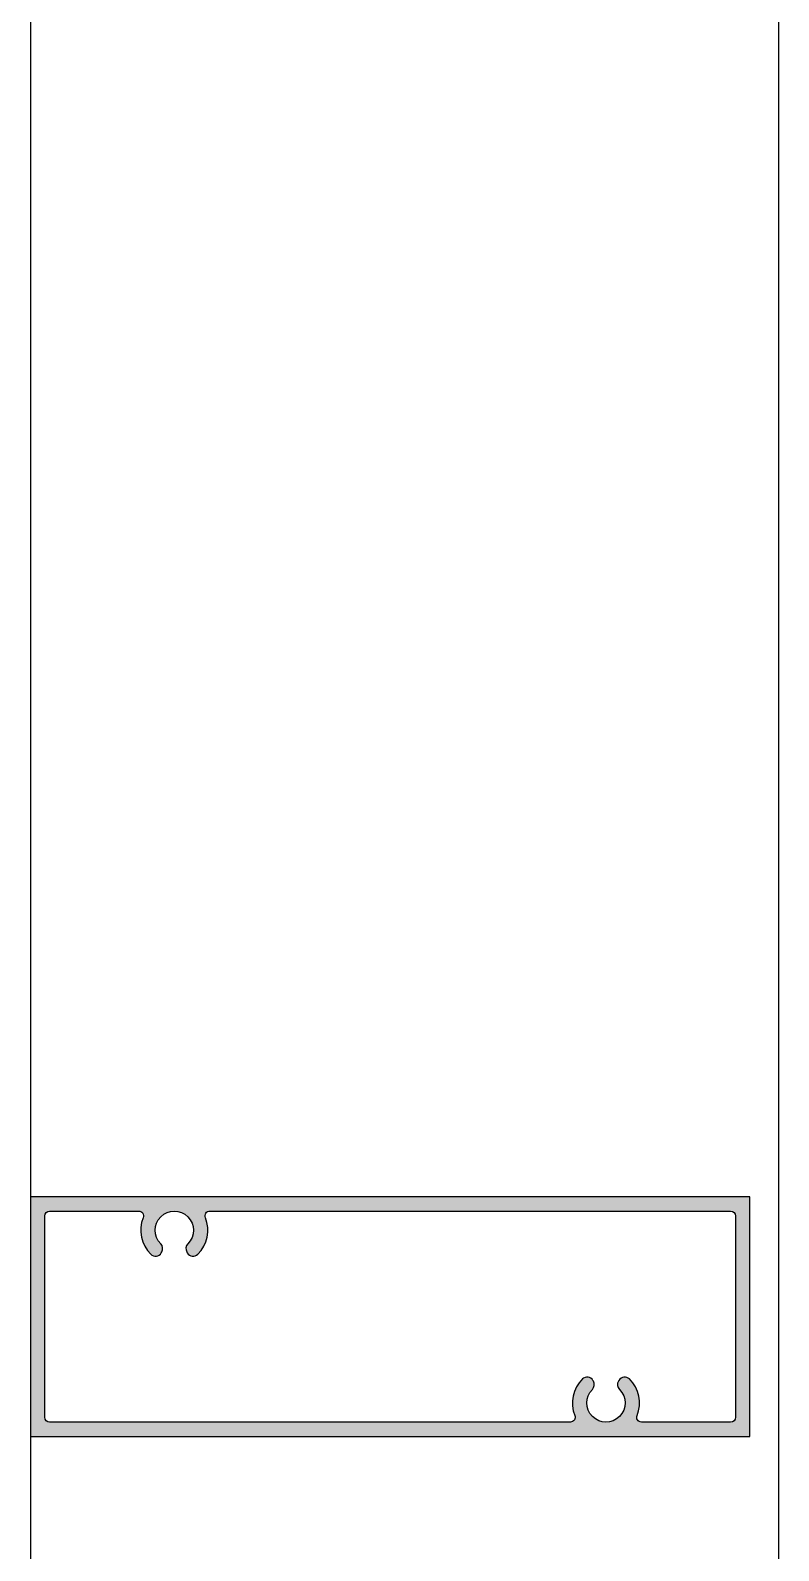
# Model space of a CAD drawing. Header units: millimetres. Extents: x 434053 to 1059003, y -2417481 to 936527.
# Drawn here: x 562163.7 to 562241.7, y -2234782.6 to -2234624 of the extents above; entities that cross this region are included whole.
import ezdxf

# ---------------------------------------------------------------- set-up
doc = ezdxf.new("R2010")
doc.units = ezdxf.units.MM
doc.header["$LTSCALE"] = 1000
doc.header["$MEASUREMENT"] = 0
for name, color, linetype in [('EXTRUSION-V', 141, 'Continuous'), ('EXTRUSION1', 4, 'Continuous'), ('型材断面填充', 254, 'Continuous')]:
    doc.layers.add(name, color=color, linetype=linetype)

# ---------------------------------------------------------------- blocks, each defined once
blk = doc.blocks.new('20210923-LC06')
at = {"layer": '型材断面填充', "linetype": 'ByBlock'}
h = blk.add_hatch(color=256, dxfattribs=at)
h.paths.add_polyline_path([(75, 12.5), (0, 12.5), (0, -12.5), (75, -12.5)])
edge = h.paths.add_edge_path(flags=16)
edge.add_arc((72.99999999999272, 10.5), 0.5, 0, 90, ccw=False)
edge.add_line((73.49999999999272, 10.5), (73.49999999999272, -10.5))
edge.add_arc((72.99999999999272, -10.5), 0.5, -90, 0, ccw=False)
edge.add_line((72.99999999999272, -11), (63.70809924347122, -11))
edge.add_arc((63.70809924347122, -10.5), 0.5, 157.9756871616606, 270, ccw=False)
edge.add_arc((59.99999999996362, -8.999999999923602), 3.49999999999024, 337.9756871617368, 405.5224881743313)
edge.add_arc((61.96176195076987, -7.002128601492586), 0.6999999863657048, 45.52248817439985, 150.0000000002586)
edge.add_line((61.35554417992535, -6.652128608311614), (61.30384047733969, -6.741682048123039))
edge.add_arc((61.91005825998582, -7.091682048114308), 0.6999999999930533, 150.000000000497, 224.9738861260881)
edge.add_arc((59.99999999498687, -8.999999999916326), 1.99999999646012, -224.97388637242545, 44.97388612635791, ccw=False)
edge.add_arc((58.08994174066902, -7.091682042391767), 0.6999999964802336, 315.0261136276913, 389.999999996758)
edge.add_line((58.69615952028835, -6.741682044186746), (58.64445582000917, -6.652128608351632))
edge.add_arc((58.0382380491501, -7.002128601496224), 0.6999999863618294, 29.99999999656709, 134.4775118258088)
edge.add_arc((59.99999999995634, -8.999999999923602), 3.499999999985485, 134.4775118257521, 202.0243128383078)
edge.add_arc((56.29190075644874, -10.5), 0.5000000000078625, -89.99999999916622, 22.024312838026788, ccw=False)
edge.add_line((56.29190075645602, -11), (2, -11))
edge.add_arc((2, -10.5), 0.5, 180, 270, ccw=False)
edge.add_line((1.5, -10.5), (1.5, 10.5))
edge.add_arc((2, 10.5), 0.5, 90, 180, ccw=False)
edge.add_line((2, 11), (11.2919007564924, 11))
edge.add_arc((11.29190075648512, 10.49999999998909), 0.5000000000109139, -22.024313129871473, 89.99999999916622, ccw=False)
edge.add_arc((15.00000000499858, 8.999999975909304), 3.500000013615411, 157.9756868698486, 225.5224875408107)
edge.add_arc((13.03823803211708, 7.002128599175194), 0.7000000000041585, 225.5224875403132, 330.0000000028977)
edge.add_line((13.64445581477776, 6.652128599209391), (13.696159520332, 6.741682044186746))
edge.add_arc((13.0899417407054, 7.091682042388129), 0.6999999964831274, 330.0000000037976, 404.9738863725193)
edge.add_arc((14.99999999501597, 8.999999999916326), 1.999999996458775, -44.97388612598962, 224.9738863725727, ccw=False)
edge.add_arc((16.9100582600222, 7.091682048121584), 0.6999999999878389, 135.0261138737017, 209.9999999998008)
edge.add_line((16.30384047738335, 6.741682048130315), (16.355544179969, 6.652128608307976))
edge.add_arc((16.96176195081352, 7.002128601492586), 0.6999999863692359, 209.9999999999993, 314.4775118253916)
edge.add_arc((15.00000000002183, 8.999999999923602), 3.499999999983077, 314.477511825457, 382.0243128382527)
edge.add_arc((18.70809924351488, 10.49999999999272), 0.4999999999930083, 90, 202.0243128382656, ccw=False)
edge.add_line((18.70809924351488, 10.99999999998545), (72.99999999999272, 11))
at = {"color": 0, "linetype": 'ByBlock'}
blk.add_lwpolyline([(75, 12.5), (0, 12.5), (0, -12.5), (75, -12.5)], close=True, dxfattribs=at)
blk.add_lwpolyline([(72.99999999999272, 11, -0.4142135623731147), (73.49999999999272, 10.5), (73.49999999999272, -10.5, -0.4142135623730951), (72.99999999999272, -11), (63.70809924347122, -11, -0.5318455158548693), (63.24458683803095, -10.31249999998909, 0.303569696419431), (62.45220242653158, -6.502660764042957, 0.4903143928775128), (61.35554417992535, -6.652128608311614), (61.30384047733969, -6.741682048123039, 0.339327190915275), (61.41485796841152, -7.586431147374242, -2.41265831870223), (58.58514202763035, -7.586431141295179, 0.339327192099483), (58.69615952028835, -6.741682044186746), (58.64445582000917, -6.652128608351632, 0.4903143928944151), (57.54779757338838, -6.502660764050233, 0.3035696964186377), (56.75541316189629, -10.31249999998909, -0.5318455158544906), (56.29190075645602, -11), (2, -11, -0.4142135623730951), (1.5, -10.5), (1.5, 10.5, -0.4142135623730951), (2, 11), (11.2919007564924, 11, -0.5318455174885397), (11.75541316098679, 10.31249999761349, 0.3035696947912896), (12.5477975412723, 6.502660757421836, 0.4903143963226426), (13.64445581477776, 6.652128599209391), (13.696159520332, 6.741682044186746, 0.3393271920984405), (13.58514202766673, 7.586431141295179, -2.412658318694041), (16.41485796845518, 7.58643114737788, 0.3393271909152766), (16.30384047738335, 6.741682048130315), (16.355544179969, 6.652128608307976, 0.49031439287499), (17.45220242657524, 6.502660764039319, 0.3035696964197462), (18.24458683808189, 10.31249999998545, -0.5318455158541423), (18.70809924351488, 10.99999999998545)], format="xyb", close=True, dxfattribs=at)
blk = doc.blocks.new('A$C10057B61')
at = {"layer": 'EXTRUSION-V'}
for p, q in [((14918.8594605648, 12454.60585157759, -6.746124249023132e-08), (14918.8594605648, 11484.60602972936, -2.723435885228215e-08)), ((14996.85945967399, 12409.60585025186, -6.746124249023132e-08), (14996.85945967399, 11519.60585041298, -2.577833048462733e-08))]:
    blk.add_line(p, q, dxfattribs=at)
at = {"layer": 'EXTRUSION1'}
blk.add_blockref('20210923-LC06', (14918.85939640738, 12147.1059390232, -2.723429666302829e-08), dxfattribs=at)

msp = doc.modelspace()

# ---------------------------------------------------------------- block references
msp.add_blockref('A$C10057B61', (547244.8847612706, -2246905.268028968))

doc.saveas('drawing.dxf')
